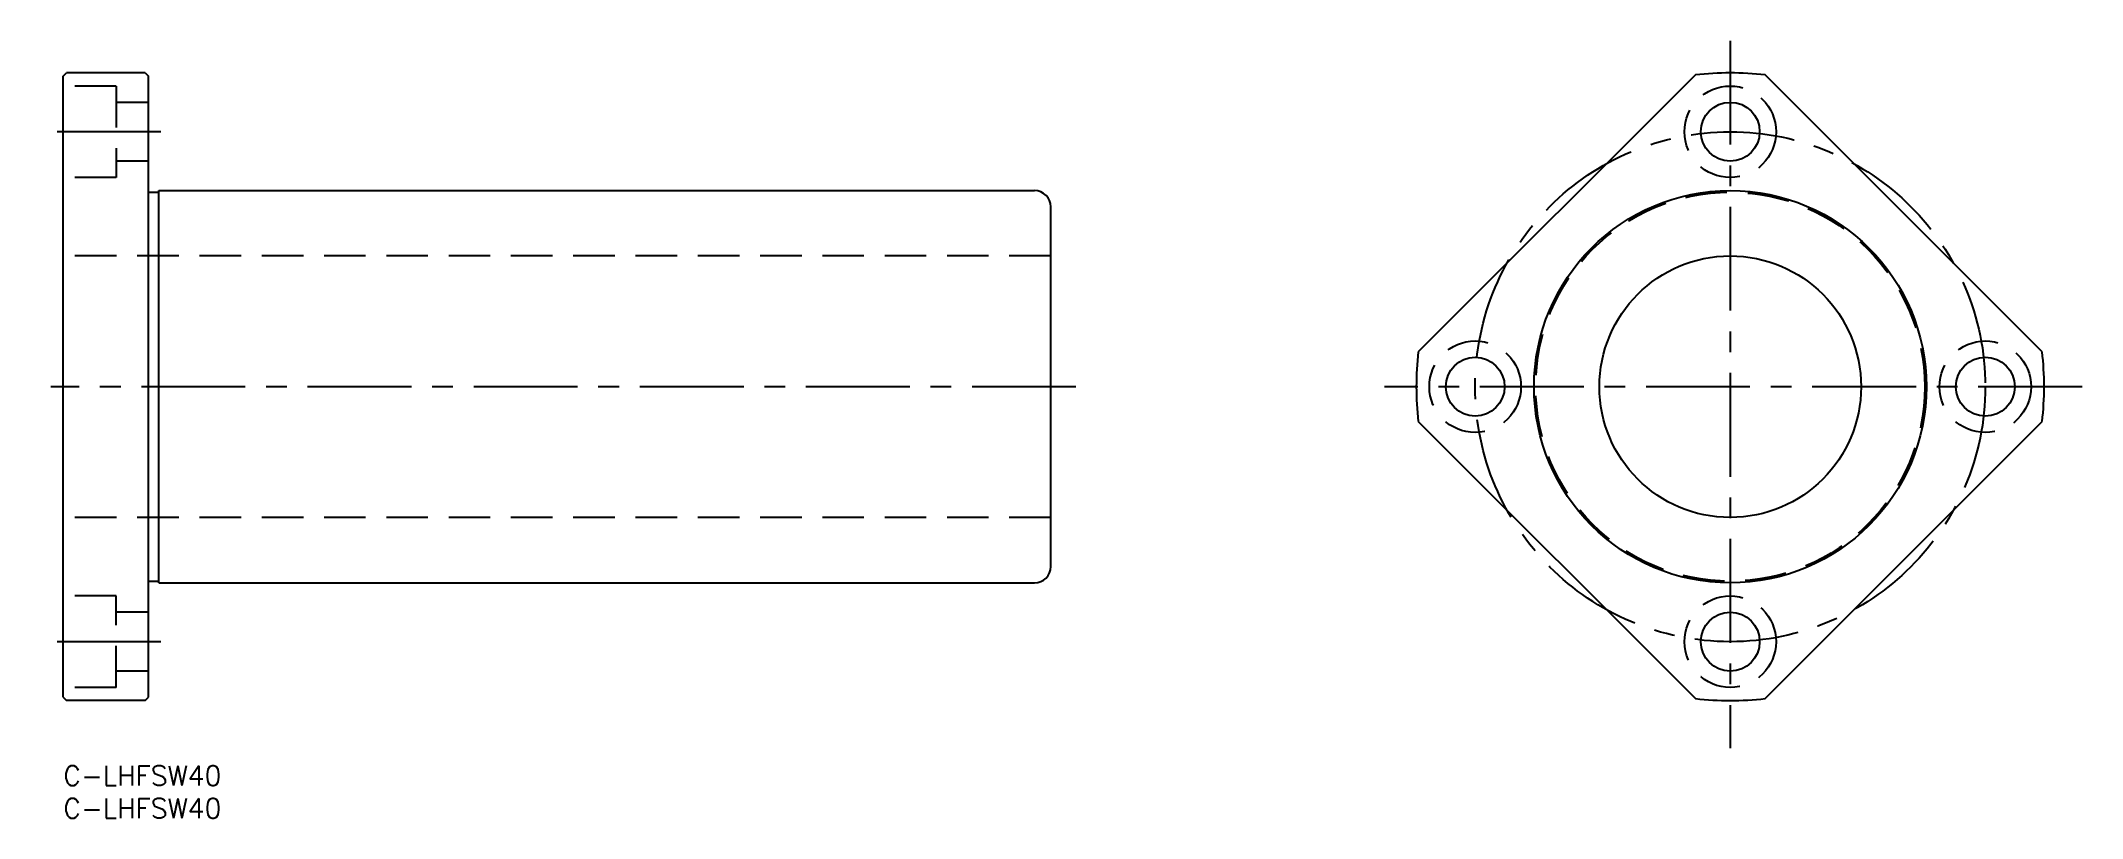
# Model space of a CAD drawing. Extents: x -3 to 309, y -8 to 111.
import ezdxf

# ---------------------------------------------------------------- set-up
doc = ezdxf.new("R2010")
doc.units = 0
doc.header["$LTSCALE"] = 0.5
doc.linetypes.add('CENTER', pattern=[50.8, 31.75, -6.35, 6.35, -6.35])
doc.linetypes.add('DASHED', pattern=[19.05, 12.7, -6.35])
for name, color, linetype in [('MSM_CENTER', 1, 'CENTER'), ('MSM_CONTINUOUS', 7, 'CONTINUOUS'), ('MSM_DASHED', 4, 'DASHED'), ('MSM_PART_NUMBER', 7, 'CONTINUOUS')]:
    doc.layers.add(name, color=color, linetype=linetype)
doc.styles.get("Standard").update_dxf_attribs({"font": 'txt.shx', "height": 3, "bigfont": 'bigfont.shx'})

# ---------------------------------------------------------------- blocks, each defined once
blk = doc.blocks.new('*U26')
at = {"layer": 'MSM_PART_NUMBER'}
blk.add_text('C-LHFSW40', height=3, dxfattribs=at).set_placement((0, -3))
blk = doc.blocks.new('*U27')
at = {"layer": 'MSM_PART_NUMBER'}
blk.add_text('C-LHFSW40', height=3, dxfattribs=at).set_placement((0, -8))

msp = doc.modelspace()

# ---------------------------------------------------------------- linework, layer by layer
at = {"layer": 'MSM_CENTER'}
for p, q in [((254.88, 110.91), (254.88, 2.73)), ((14.92, 97), (-2.65, 97)), ((154.83, 58), (-1.9, 58)), ((308.69, 58), (202, 58)), ((14.92, 19), (-3.44, 19))]:
    msp.add_line(p, q, dxfattribs=at)
msp.add_circle((254.88, 58), 39, dxfattribs=at)
at = {"layer": 'MSM_CONTINUOUS'}
for p, q in [((0, 105.5), (0.5, 106)), ((0, 10.5), (0, 105.5)), ((12.5, 106), (0.5, 106)), ((12.5, 106), (13, 105.5)), ((13, 10.5), (13, 105.5)), ((249.55, 105.7), (207.18, 63.33)), ((302.59, 63.33), (260.21, 105.7)), ((13, 87.75), (14.6, 87.75)), ((14.6, 28), (14.6, 88)), ((14.6, 88), (148.5, 88)), ((151, 30.5), (151, 85.5)), ((207.18, 52.67), (249.55, 10.3)), ((260.21, 10.3), (302.59, 52.67)), ((13, 28.25), (14.6, 28.25)), ((14.6, 28), (148.5, 28)), ((0, 10.5), (0.5, 10)), ((12.5, 10), (0.5, 10)), ((12.5, 10), (13, 10.5))]:
    msp.add_line(p, q, dxfattribs=at)
for centre, radius in [((254.88, 97), 4.5), ((254.88, 58), 30), ((254.88, 58), 20), ((215.88, 58), 4.5), ((293.88, 58), 4.5), ((254.88, 19), 4.5)]:
    msp.add_circle(centre, radius, dxfattribs=at)
for centre, radius, start, end in [((254.88, 58), 48, 83.6248, 96.3752), ((148.5, 85.5), 2.5, 0, 90), ((254.88, 58), 48, 173.6248, 186.3752), ((254.88, 58), 48, 353.6248, 6.3752), ((148.5, 30.5), 2.5, 270, 360), ((254.88, 58), 48, 263.6248, 276.3752)]:
    msp.add_arc(centre, radius, start, end, dxfattribs=at)
at = {"layer": 'MSM_DASHED'}
for p, q in [((8.1, 104), (0, 104)), ((8.1, 104), (8.1, 90)), ((13, 101.5), (8.1, 101.5)), ((13, 92.5), (8.1, 92.5)), ((8.1, 90), (0, 90)), ((151, 78), (0, 78)), ((151, 38), (0, 38)), ((8.1, 26), (0, 26)), ((8.1, 12), (8.1, 26)), ((13, 23.5), (8.1, 23.5)), ((13, 14.5), (8.1, 14.5)), ((8.1, 12), (0, 12))]:
    msp.add_line(p, q, dxfattribs=at)
for centre, radius in [((254.88, 97), 7), ((254.88, 58), 29.75), ((215.88, 58), 7), ((293.88, 58), 7), ((254.88, 19), 7)]:
    msp.add_circle(centre, radius, dxfattribs=at)

# ---------------------------------------------------------------- block references
at = {"layer": 'MSM_CONTINUOUS'}
for name in ['*U26', '*U27']:
    msp.add_blockref(name, (0, 0), dxfattribs=at)

doc.saveas('drawing.dxf')
